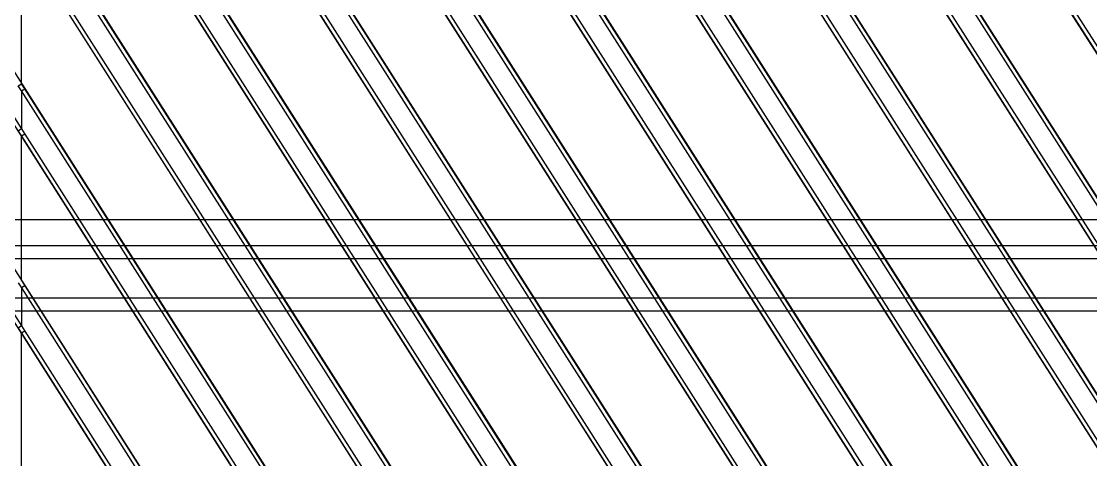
# Model space of a CAD drawing. Header units: millimetres. Extents: x 1409 to 26878, y 589 to 5187.
# Drawn here: x 15446.2 to 15528.1, y 2304.7 to 2338.3 of the extents above; entities that cross this region are included whole.
import ezdxf

# ---------------------------------------------------------------- set-up
doc = ezdxf.new("R2010")
doc.units = ezdxf.units.MM
doc.layers.add('02___PRT_ALL_AXES', color=7, linetype='Continuous')

# ---------------------------------------------------------------- blocks, each defined once
blk = doc.blocks.new('dfx')
at = {"color": 114, "linetype": 'Continuous', "lineweight": -3, "true_color": 0x139b48}
for p, q in [((13147.482, 8260.727), (13701.482, 8260.727)), ((13147.482, 8258.727), (13701.482, 8258.727)), ((13147.482, 8253.727), (13701.482, 8253.727))]:
    blk.add_line(p, q, dxfattribs=at)
at = {"layer": '02___PRT_ALL_AXES', "color": 114, "linetype": 'Continuous', "lineweight": -3, "true_color": 0x139b48}
for p, q in [((13151.451, 8257.727), (13697.512, 8257.727)), ((13151.451, 8254.727), (13697.512, 8254.727))]:
    blk.add_line(p, q, dxfattribs=at)
blk = doc.blocks.new('*U69')
blk.add_blockref('dfx', (-13416.982, -8530.477))
blk = doc.blocks.new('*U70')
at = {"color": 0, "linetype": 'ByBlock', "lineweight": -2, "transparency": 16777216}
blk.add_blockref('*U69', (600, 0), dxfattribs=at)
blk = doc.blocks.new('1111')
at = {"color": 7, "linetype": 'Continuous'}
for p, q in [((16003.365, 6992.958), (16180.564, 6714.812)), ((16003.885, 6981.161), (16173.358, 6715.143)), ((16003.365, 6977.883), (16170.96, 6714.812)), ((16003.885, 6966.086), (16163.754, 6715.143)), ((16003.365, 6962.807), (16161.356, 6714.812)), ((16003.885, 6951.011), (16154.149, 6715.143)), ((16003.365, 6947.732), (16151.752, 6714.812)), ((16003.885, 6935.935), (16144.545, 6715.143)), ((16003.365, 6932.657), (16142.148, 6714.812)), ((16044.024, 6929.174), (16154.745, 6755.377)), ((16044.276, 6929.334), (16154.997, 6755.537)), ((16003.885, 6920.86), (16134.941, 6715.143)), ((16003.365, 6917.581), (16132.544, 6714.812)), ((16147.348, 6755.377), (16044.024, 6917.563)), ((16147.6, 6755.537), (16044.276, 6917.724)), ((16044.024, 6914.098), (16145.141, 6755.377)), ((16044.276, 6914.259), (16145.393, 6755.537)), ((16003.885, 6905.784), (16125.337, 6715.143)), ((16003.365, 6902.506), (16122.94, 6714.812)), ((16137.744, 6755.377), (16044.024, 6902.488)), ((16137.996, 6755.537), (16044.276, 6902.648)), ((16044.276, 6899.184), (16135.789, 6755.537)), ((16044.024, 6899.023), (16135.537, 6755.377)), ((16003.885, 6890.709), (16115.733, 6715.143)), ((16003.365, 6887.43), (16113.336, 6714.812)), ((16128.14, 6755.377), (16044.024, 6887.412)), ((16128.392, 6755.537), (16044.276, 6887.573)), ((16044.024, 6883.948), (16125.933, 6755.377)), ((16044.276, 6884.108), (16126.185, 6755.537)), ((16003.885, 6875.634), (16106.129, 6715.143)), ((16003.365, 6872.355), (16103.731, 6714.812)), ((16118.536, 6755.377), (16044.024, 6872.337)), ((16118.788, 6755.537), (16044.276, 6872.497)), ((16044.024, 6868.872), (16116.329, 6755.377)), ((16044.276, 6869.033), (16116.581, 6755.537)), ((16003.885, 6860.558), (16096.525, 6715.143)), ((16109.184, 6755.537), (16044.276, 6857.422)), ((16003.365, 6857.28), (16094.127, 6714.812)), ((16108.932, 6755.377), (16044.024, 6857.261)), ((16044.024, 6853.797), (16106.725, 6755.377)), ((16044.276, 6853.957), (16106.977, 6755.537)), ((16003.885, 6845.483), (16086.921, 6715.143)), ((16003.365, 6842.204), (16084.523, 6714.812)), ((16099.328, 6755.377), (16044.024, 6842.186)), ((16099.58, 6755.537), (16044.276, 6842.347)), ((16044.024, 6838.721), (16097.12, 6755.377)), ((16044.276, 6838.882), (16097.373, 6755.537)), ((16021.778, 6828.95), (16044.024, 6794.051)), ((16089.724, 6755.377), (16044.024, 6827.111)), ((16089.976, 6755.537), (16044.276, 6827.271)), ((16044.024, 6823.646), (16087.516, 6755.377)), ((16044.276, 6823.807), (16087.768, 6755.537)), ((16021.778, 6813.875), (16044.024, 6778.976)), ((16080.12, 6755.377), (16044.024, 6812.035)), ((16080.372, 6755.537), (16044.276, 6812.196)), ((16044.024, 6797.516), (16044.024, 6808.571)), ((16044.024, 6808.571), (16077.912, 6755.377)), ((16044.276, 6808.731), (16078.164, 6755.537)), ((16038.576, 6802.597), (16044.024, 6794.051)), ((16043.772, 6797.356), (16044.024, 6797.516)), ((16044.024, 6796.96), (16043.772, 6797.356)), ((16044.276, 6797.12), (16044.024, 6797.516)), ((16044.024, 6796.96), (16044.276, 6797.12)), ((16044.024, 6796.96), (16044.024, 6794.051)), ((16070.515, 6755.377), (16044.024, 6796.96)), ((16070.768, 6755.537), (16044.276, 6797.12)), ((16044.024, 6794.051), (16043.772, 6793.891)), ((16043.772, 6793.891), (16044.024, 6793.495)), ((16044.024, 6794.051), (16044.276, 6793.656)), ((16044.276, 6793.656), (16044.024, 6793.495)), ((16044.276, 6793.656), (16068.56, 6755.537)), ((16044.024, 6782.441), (16044.024, 6793.495)), ((16044.024, 6793.495), (16068.308, 6755.377)), ((16038.576, 6787.522), (16044.024, 6778.976)), ((16043.772, 6782.28), (16044.024, 6781.885)), ((16044.024, 6782.441), (16044.276, 6782.045)), ((16044.276, 6782.045), (16044.024, 6781.885)), ((16044.276, 6782.045), (16061.163, 6755.537)), ((16044.024, 6781.885), (16044.024, 6778.976)), ((16044.024, 6781.885), (16060.911, 6755.377)), ((16044.024, 6778.976), (16043.772, 6778.816)), ((16043.772, 6778.816), (16044.024, 6778.42)), ((16044.024, 6778.976), (16044.276, 6778.58)), ((16044.276, 6778.58), (16044.024, 6778.42)), ((16044.024, 6767.861), (16044.024, 6778.42)), ((16044.024, 6778.42), (16058.704, 6755.377)), ((16044.276, 6778.58), (16058.956, 6755.537))]:
    blk.add_line(p, q, dxfattribs=at)
blk = doc.blocks.new('*U147')
blk.add_blockref('1111', (-16308.281, -6888.884))
blk = doc.blocks.new('*U148')
at = {"color": 0, "linetype": 'ByBlock', "lineweight": -2, "transparency": 16777216}
blk.add_blockref('*U147', (600, 0), dxfattribs=at)

msp = doc.modelspace()

# ---------------------------------------------------------------- block references
for name, p in [('*U148', (15110.4576, 2424.8499)), ('*U70', (15097.4439, 2592.8499))]:
    msp.add_blockref(name, p)

doc.saveas('drawing.dxf')
